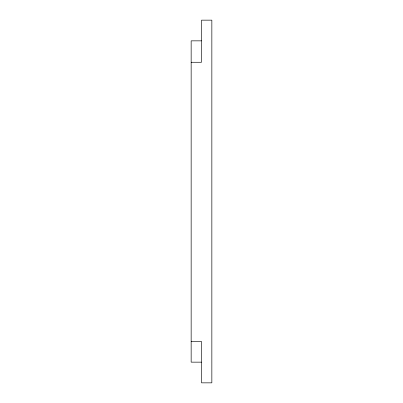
<?xml version="1.0" encoding="UTF-8"?>
<svg xmlns="http://www.w3.org/2000/svg" width="403" height="403" viewBox="0 0 403 403"><rect width="100%" height="100%" fill="white"/><g stroke="black" fill="none" stroke-linecap="round" stroke-linejoin="round"><path stroke-width="0.6" d="M201.5 40.849L191.153 40.849L191.153 362.151L201.5 362.151M191.153 62.274L201.5 62.274L201.5 20.15L211.847 20.15L211.847 382.85L201.5 382.85L201.5 341.452L191.153 341.452"/></g></svg>
